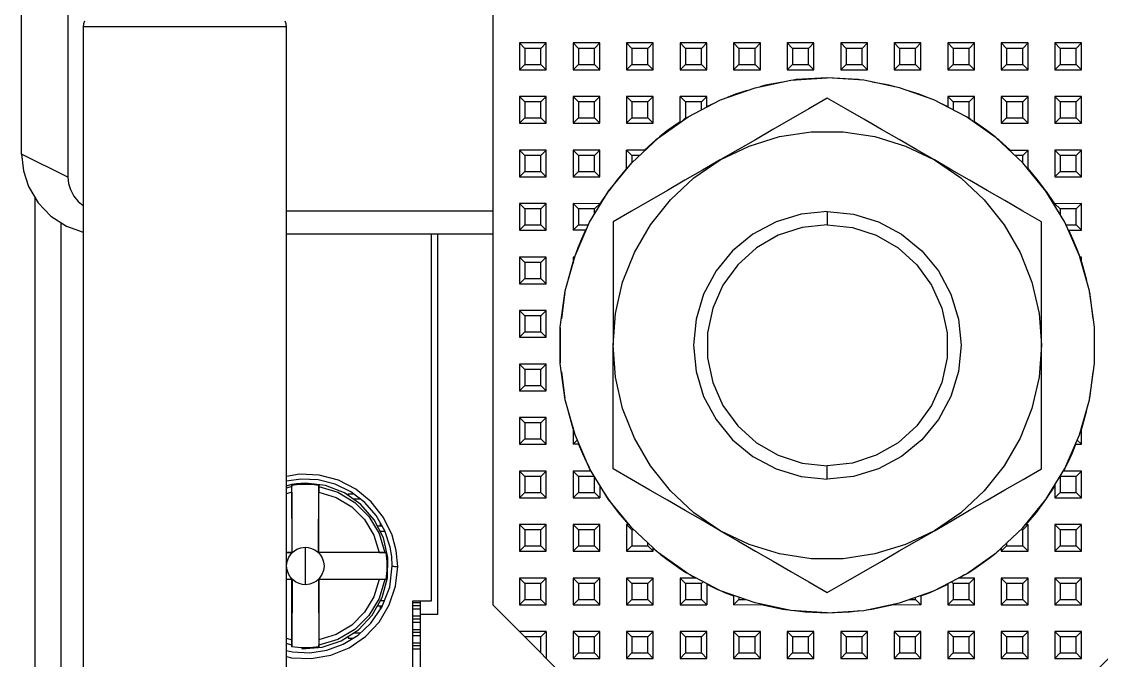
# Model space of a CAD drawing. Header units: millimetres. Extents: x 0 to 149, y 0 to 235.
# Drawn here: x 44.4 to 84.74, y 22.22 to 46.1 of the extents above; entities that cross this region are included whole.
import ezdxf

# ---------------------------------------------------------------- set-up
doc = ezdxf.new("R2010")
doc.units = ezdxf.units.MM

# ---------------------------------------------------------------- blocks, each defined once
blk = doc.blocks.new('CHINT_eff9f46a43ee547783ba41a7551f6a23_FACE_0')
at = {"color": 7, "linetype": 'CONTINUOUS', "true_color": 0x40d9ff}
for p, q in [((46.7, 45.9), (46.7, 21.573)), ((54.3, 21.573), (54.3, 45.9)), ((63.2, 45.1), (63, 45.3)), ((63, 45.3), (63, 44.3)), ((64, 45.3), (63, 45.3)), ((63.8, 45.1), (64, 45.3)), ((64, 44.3), (64, 45.3)), ((65.2, 45.1), (65, 45.3)), ((65, 45.3), (65, 44.3)), ((66, 45.3), (65, 45.3)), ((65.8, 45.1), (66, 45.3)), ((66, 44.3), (66, 45.3)), ((67.2, 45.1), (67, 45.3)), ((67, 45.3), (67, 44.3)), ((68, 45.3), (67, 45.3)), ((67.8, 45.1), (68, 45.3)), ((68, 44.3), (68, 45.3)), ((69.2, 45.1), (69, 45.3)), ((69, 45.3), (69, 44.3)), ((70, 45.3), (69, 45.3)), ((69.8, 45.1), (70, 45.3)), ((70, 44.3), (70, 45.3)), ((71.2, 45.1), (71, 45.3)), ((71, 45.3), (71, 44.3)), ((72, 45.3), (71, 45.3)), ((71.8, 45.1), (72, 45.3)), ((72, 44.3), (72, 45.3)), ((73.2, 45.1), (73, 45.3)), ((73, 45.3), (73, 44.3)), ((74, 45.3), (73, 45.3)), ((73.8, 45.1), (74, 45.3)), ((74, 44.3), (74, 45.3)), ((75.2, 45.1), (75, 45.3)), ((75, 45.3), (75, 44.3)), ((76, 45.3), (75, 45.3)), ((75.8, 45.1), (76, 45.3)), ((76, 44.3), (76, 45.3)), ((77.2, 45.1), (77, 45.3)), ((77, 45.3), (77, 44.3)), ((78, 45.3), (77, 45.3)), ((77.8, 45.1), (78, 45.3)), ((78, 44.3), (78, 45.3)), ((79.2, 45.1), (79, 45.3)), ((79, 45.3), (79, 44.3)), ((80, 45.3), (79, 45.3)), ((79.8, 45.1), (80, 45.3)), ((80, 44.3), (80, 45.3)), ((81.2, 45.1), (81, 45.3)), ((81, 45.3), (81, 44.3)), ((82, 45.3), (81, 45.3)), ((81.8, 45.1), (82, 45.3)), ((82, 44.3), (82, 45.3)), ((83.2, 45.1), (83, 45.3)), ((83, 45.3), (83, 44.3)), ((84, 45.3), (83, 45.3)), ((83.8, 45.1), (84, 45.3)), ((84, 44.3), (84, 45.3)), ((63.2, 45.1), (63.2, 44.5)), ((63.8, 45.1), (63.2, 45.1)), ((63.8, 44.5), (63.8, 45.1)), ((65.8, 45.1), (65.2, 45.1)), ((65.2, 45.1), (65.2, 44.5)), ((65.8, 44.5), (65.8, 45.1)), ((67.8, 45.1), (67.2, 45.1)), ((67.2, 45.1), (67.2, 44.5)), ((67.8, 44.5), (67.8, 45.1)), ((69.8, 45.1), (69.2, 45.1)), ((69.2, 45.1), (69.2, 44.5)), ((69.8, 44.5), (69.8, 45.1)), ((71.8, 45.1), (71.2, 45.1)), ((71.2, 45.1), (71.2, 44.5)), ((71.8, 44.5), (71.8, 45.1)), ((73.8, 45.1), (73.2, 45.1)), ((73.2, 45.1), (73.2, 44.5)), ((73.8, 44.5), (73.8, 45.1)), ((75.8, 45.1), (75.2, 45.1)), ((75.2, 45.1), (75.2, 44.5)), ((75.8, 44.5), (75.8, 45.1)), ((77.8, 45.1), (77.2, 45.1)), ((77.2, 45.1), (77.2, 44.5)), ((77.8, 44.5), (77.8, 45.1)), ((79.8, 45.1), (79.2, 45.1)), ((79.2, 45.1), (79.2, 44.5)), ((79.8, 44.5), (79.8, 45.1)), ((81.8, 45.1), (81.2, 45.1)), ((81.2, 45.1), (81.2, 44.5)), ((81.8, 44.5), (81.8, 45.1)), ((83.8, 45.1), (83.2, 45.1)), ((83.2, 45.1), (83.2, 44.5)), ((83.8, 44.5), (83.8, 45.1)), ((63.2, 44.5), (63, 44.3)), ((63.2, 44.5), (63.8, 44.5)), ((63.8, 44.5), (64, 44.3)), ((65.2, 44.5), (65, 44.3)), ((65.2, 44.5), (65.8, 44.5)), ((65.8, 44.5), (66, 44.3)), ((67.2, 44.5), (67, 44.3)), ((67.2, 44.5), (67.8, 44.5)), ((67.8, 44.5), (68, 44.3)), ((69.2, 44.5), (69, 44.3)), ((69.2, 44.5), (69.8, 44.5)), ((69.8, 44.5), (70, 44.3)), ((71.2, 44.5), (71, 44.3)), ((71.2, 44.5), (71.8, 44.5)), ((71.8, 44.5), (72, 44.3)), ((73.2, 44.5), (73, 44.3)), ((73.2, 44.5), (73.8, 44.5)), ((73.8, 44.5), (74, 44.3)), ((75.2, 44.5), (75, 44.3)), ((75.2, 44.5), (75.8, 44.5)), ((75.8, 44.5), (76, 44.3)), ((77.2, 44.5), (77, 44.3)), ((77.2, 44.5), (77.8, 44.5)), ((77.8, 44.5), (78, 44.3)), ((79.2, 44.5), (79, 44.3)), ((79.2, 44.5), (79.8, 44.5)), ((79.8, 44.5), (80, 44.3)), ((81.2, 44.5), (81, 44.3)), ((81.2, 44.5), (81.8, 44.5)), ((81.8, 44.5), (82, 44.3)), ((83.2, 44.5), (83, 44.3)), ((83.2, 44.5), (83.8, 44.5)), ((83.8, 44.5), (84, 44.3)), ((63, 44.3), (64, 44.3)), ((65, 44.3), (66, 44.3)), ((67, 44.3), (68, 44.3)), ((69, 44.3), (70, 44.3)), ((71, 44.3), (72, 44.3)), ((73, 44.3), (74, 44.3)), ((75, 44.3), (76, 44.3)), ((77, 44.3), (78, 44.3)), ((79, 44.3), (80, 44.3)), ((81, 44.3), (82, 44.3)), ((83, 44.3), (84, 44.3)), ((63.2, 43.1), (63, 43.3)), ((63, 43.3), (63, 42.3)), ((64, 43.3), (63, 43.3)), ((63.8, 43.1), (64, 43.3)), ((64, 42.3), (64, 43.3)), ((65.2, 43.1), (65, 43.3)), ((65, 43.3), (65, 42.3)), ((66, 43.3), (65, 43.3)), ((65.8, 43.1), (66, 43.3)), ((66, 42.3), (66, 43.3)), ((67.2, 43.1), (67, 43.3)), ((67, 43.3), (67, 42.3)), ((68, 43.3), (67, 43.3)), ((67.8, 43.1), (68, 43.3)), ((68, 42.3), (68, 43.3)), ((69.2, 43.1), (69, 43.3)), ((70, 43.3), (69, 43.3)), ((69.8, 43.1), (70, 43.3)), ((70, 42.93), (70, 43.3)), ((79.2, 43.1), (79, 43.3)), ((79, 43.3), (79, 42.93)), ((80, 43.3), (79, 43.3)), ((79.8, 43.1), (80, 43.3)), ((81.2, 43.1), (81, 43.3)), ((81, 43.3), (81, 42.3)), ((82, 43.3), (81, 43.3)), ((81.8, 43.1), (82, 43.3)), ((82, 42.3), (82, 43.3)), ((83.2, 43.1), (83, 43.3)), ((83, 43.3), (83, 42.3)), ((84, 43.3), (83, 43.3)), ((83.8, 43.1), (84, 43.3)), ((84, 42.3), (84, 43.3)), ((63.2, 43.1), (63.2, 42.5)), ((63.8, 43.1), (63.2, 43.1)), ((63.8, 42.5), (63.8, 43.1)), ((65.8, 43.1), (65.2, 43.1)), ((65.2, 43.1), (65.2, 42.5)), ((65.8, 42.5), (65.8, 43.1)), ((67.8, 43.1), (67.2, 43.1)), ((67.2, 43.1), (67.2, 42.5)), ((67.8, 42.5), (67.8, 43.1)), ((69.8, 43.1), (69.2, 43.1)), ((69.2, 43.1), (69.2, 42.5)), ((69.8, 42.801), (69.8, 43.1)), ((70, 42.93), (70.299, 43.06)), ((70, 42.905), (70, 42.93)), ((78.701, 43.06), (79, 42.93)), ((79, 42.93), (79, 42.905)), ((79.8, 43.1), (79.2, 43.1)), ((79.2, 43.1), (79.2, 42.801)), ((79.8, 42.5), (79.8, 43.1)), ((81.8, 43.1), (81.2, 43.1)), ((81.2, 43.1), (81.2, 42.5)), ((81.8, 42.5), (81.8, 43.1)), ((83.8, 43.1), (83.2, 43.1)), ((83.2, 43.1), (83.2, 42.5)), ((83.8, 42.5), (83.8, 43.1)), ((63.2, 42.5), (63, 42.3)), ((63.2, 42.5), (63.8, 42.5)), ((63.8, 42.5), (64, 42.3)), ((65.2, 42.5), (65, 42.3)), ((65.2, 42.5), (65.8, 42.5)), ((65.8, 42.5), (66, 42.3)), ((67.2, 42.5), (67, 42.3)), ((67.2, 42.5), (67.8, 42.5)), ((67.8, 42.5), (68, 42.3)), ((69.2, 42.5), (69.1, 42.4)), ((69.2, 42.5), (69.242, 42.5)), ((79.758, 42.5), (79.8, 42.5)), ((79.8, 42.5), (79.9, 42.4)), ((81.2, 42.5), (81, 42.3)), ((81.2, 42.5), (81.8, 42.5)), ((81.8, 42.5), (82, 42.3)), ((83.2, 42.5), (83, 42.3)), ((83.2, 42.5), (83.8, 42.5)), ((83.8, 42.5), (84, 42.3)), ((63, 42.3), (64, 42.3)), ((65, 42.3), (66, 42.3)), ((67, 42.3), (68, 42.3)), ((81, 42.3), (82, 42.3)), ((83, 42.3), (84, 42.3)), ((63.2, 41.1), (63, 41.3)), ((63, 41.3), (63, 40.3)), ((64, 41.3), (63, 41.3)), ((63.8, 41.1), (64, 41.3)), ((64, 40.3), (64, 41.3)), ((65.2, 41.1), (65, 41.3)), ((65, 41.3), (65, 40.3)), ((66, 41.3), (65, 41.3)), ((65.8, 41.1), (66, 41.3)), ((66, 40.3), (66, 41.3)), ((67.2, 41.1), (67, 41.3)), ((81.8, 41.1), (82, 41.3)), ((83.2, 41.1), (83, 41.3)), ((83, 41.3), (83, 40.3)), ((84, 41.3), (83, 41.3)), ((83.8, 41.1), (84, 41.3)), ((84, 40.3), (84, 41.3)), ((63.2, 41.1), (63.2, 40.5)), ((63.8, 41.1), (63.2, 41.1)), ((63.8, 40.5), (63.8, 41.1)), ((65.8, 41.1), (65.2, 41.1)), ((65.2, 41.1), (65.2, 40.5)), ((65.8, 40.5), (65.8, 41.1)), ((67.486, 41.1), (67.2, 41.1)), ((67.2, 41.1), (67.2, 40.833)), ((81.8, 41.1), (81.514, 41.1)), ((81.8, 40.833), (81.8, 41.1)), ((83.8, 41.1), (83.2, 41.1)), ((83.2, 41.1), (83.2, 40.5)), ((83.8, 40.5), (83.8, 41.1)), ((63.2, 40.5), (63, 40.3)), ((63.2, 40.5), (63.8, 40.5)), ((63.8, 40.5), (64, 40.3)), ((65.2, 40.5), (65, 40.3)), ((65.2, 40.5), (65.8, 40.5)), ((65.8, 40.5), (66, 40.3)), ((83.2, 40.5), (83, 40.3)), ((83.2, 40.5), (83.8, 40.5)), ((83.8, 40.5), (84, 40.3)), ((63, 40.3), (64, 40.3)), ((65, 40.3), (66, 40.3)), ((83, 40.3), (84, 40.3)), ((63.2, 39.1), (63, 39.3)), ((63, 39.3), (63, 38.3)), ((64, 39.3), (63, 39.3)), ((63.8, 39.1), (64, 39.3)), ((64, 38.3), (64, 39.3)), ((65.2, 39.1), (65, 39.3)), ((65, 39.3), (65, 38.3)), ((66.006, 39.29), (65, 39.3)), ((65.8, 39.1), (66.006, 39.29)), ((66.006, 39.233), (66.006, 39.29)), ((84, 39.3), (82.994, 39.29)), ((82.994, 39.29), (82.994, 39.233)), ((83.2, 39.1), (82.994, 39.29)), ((83.8, 39.1), (84, 39.3)), ((84, 38.3), (84, 39.3)), ((62, 39.016), (54.3, 39.016)), ((63.2, 39.1), (63.2, 38.5)), ((63.8, 39.1), (63.2, 39.1)), ((63.8, 38.5), (63.8, 39.1)), ((65.8, 39.1), (65.2, 39.1)), ((65.2, 39.1), (65.2, 38.5)), ((65.8, 38.895), (65.8, 39.1)), ((74.5, 39), (74.5, 38.5)), ((83.2, 39.1), (83.2, 38.895)), ((83.8, 39.1), (83.2, 39.1)), ((83.8, 38.5), (83.8, 39.1)), ((63.2, 38.5), (63, 38.3)), ((63.2, 38.5), (63.8, 38.5)), ((63.8, 38.5), (64, 38.3)), ((65.2, 38.5), (65, 38.3)), ((65.2, 38.5), (65.577, 38.5)), ((83.423, 38.5), (83.8, 38.5)), ((83.8, 38.5), (84, 38.3)), ((62, 38.15), (54.3, 38.15)), ((63, 38.3), (64, 38.3)), ((65.425, 38.15), (65.404, 38.15)), ((83.596, 38.15), (83.575, 38.15)), ((63.2, 37.1), (63, 37.3)), ((63, 37.3), (63, 36.3)), ((64, 37.3), (63, 37.3)), ((63.8, 37.1), (64, 37.3)), ((64, 36.3), (64, 37.3)), ((64.823, 36.441), (65, 37.122)), ((65.05, 37.25), (65, 37.3)), ((65, 37.3), (65, 37.122)), ((65.06, 37.3), (65, 37.3)), ((65, 37.122), (65, 37.073)), ((65.06, 37.3), (65.075, 37.339)), ((65.064, 37.3), (65.06, 37.3)), ((83.925, 37.339), (83.94, 37.3)), ((83.94, 37.3), (83.936, 37.3)), ((84, 37.3), (83.94, 37.3)), ((83.95, 37.25), (84, 37.3)), ((84, 37.122), (84, 37.3)), ((84, 37.073), (84, 37.122)), ((84, 37.122), (84.177, 36.441)), ((63.2, 37.1), (63.2, 36.5)), ((63.8, 37.1), (63.2, 37.1)), ((63.8, 36.5), (63.8, 37.1)), ((63.2, 36.5), (63, 36.3)), ((63.2, 36.5), (63.8, 36.5)), ((63.8, 36.5), (64, 36.3)), ((63, 36.3), (64, 36.3)), ((63.2, 35.1), (63, 35.3)), ((63, 35.3), (63, 34.3)), ((64, 35.3), (63, 35.3)), ((63.2, 35.1), (63.2, 34.5)), ((63.8, 35.1), (63.2, 35.1)), ((63.8, 35.1), (64, 35.3)), ((63.8, 34.5), (63.8, 35.1)), ((64, 34.3), (64, 35.3)), ((63.2, 34.5), (63, 34.3)), ((63, 34.3), (64, 34.3)), ((63.2, 34.5), (63.8, 34.5)), ((63.8, 34.5), (64, 34.3)), ((63.2, 33.1), (63, 33.3)), ((63, 33.3), (63, 32.3)), ((64, 33.3), (63, 33.3)), ((63.2, 33.1), (63.2, 32.5)), ((63.8, 33.1), (63.2, 33.1)), ((63.8, 33.1), (64, 33.3)), ((63.8, 32.5), (63.8, 33.1)), ((64, 32.3), (64, 33.3)), ((63.2, 32.5), (63, 32.3)), ((63, 32.3), (64, 32.3)), ((63.2, 32.5), (63.8, 32.5)), ((63.8, 32.5), (64, 32.3)), ((65, 30.878), (64.823, 31.559)), ((84.177, 31.559), (84, 30.878)), ((63.2, 31.1), (63, 31.3)), ((63, 31.3), (63, 30.3)), ((64, 31.3), (63, 31.3)), ((63.2, 31.1), (63.2, 30.5)), ((63.8, 31.1), (63.2, 31.1)), ((63.8, 31.1), (64, 31.3)), ((63.8, 30.5), (63.8, 31.1)), ((64, 30.3), (64, 31.3)), ((65, 30.927), (65, 30.878)), ((65, 30.878), (65, 30.3)), ((84, 30.878), (84, 30.927)), ((84, 30.3), (84, 30.878)), ((63.2, 30.5), (63, 30.3)), ((63, 30.3), (64, 30.3)), ((63.2, 30.5), (63.8, 30.5)), ((63.8, 30.5), (64, 30.3)), ((65.16, 30.46), (65, 30.3)), ((83.84, 30.46), (84, 30.3)), ((74.5, 29), (74.5, 29.5)), ((63.2, 29.1), (63, 29.3)), ((63, 29.3), (63, 28.3)), ((64, 29.3), (63, 29.3)), ((63.2, 29.1), (63.2, 28.5)), ((63.8, 29.1), (63.2, 29.1)), ((63.8, 29.1), (64, 29.3)), ((63.8, 28.5), (63.8, 29.1)), ((64, 28.3), (64, 29.3)), ((65.2, 29.1), (65, 29.3)), ((65, 29.3), (65, 28.3)), ((65.673, 29.3), (65, 29.3)), ((65.8, 29.1), (65.2, 29.1)), ((65.2, 29.1), (65.2, 28.5)), ((65.673, 29.3), (65.631, 29.383)), ((65.682, 29.3), (65.673, 29.3)), ((65.8, 29.1), (65.802, 29.102)), ((65.8, 28.5), (65.8, 29.1)), ((83.2, 29.1), (83.198, 29.102)), ((83.2, 29.1), (83.2, 28.5)), ((83.8, 29.1), (83.2, 29.1)), ((83.327, 29.3), (83.318, 29.3)), ((83.369, 29.383), (83.327, 29.3)), ((84, 29.3), (83.327, 29.3)), ((83.8, 29.1), (84, 29.3)), ((83.8, 28.5), (83.8, 29.1)), ((84, 28.3), (84, 29.3)), ((54.502, 26.253), (54.5, 28.772)), ((55, 28.853), (55, 28.813)), ((54.5, 28.516), (54.3, 28.454)), ((57.054, 28.253), (56.794, 28.253)), ((63.2, 28.5), (63, 28.3)), ((63, 28.3), (64, 28.3)), ((63.2, 28.5), (63.8, 28.5)), ((63.8, 28.5), (64, 28.3)), ((65.2, 28.5), (65, 28.3)), ((65, 28.3), (66, 28.3)), ((65.2, 28.5), (65.8, 28.5)), ((65.8, 28.5), (66, 28.3)), ((83.2, 28.5), (83, 28.3)), ((83, 28.3), (84, 28.3)), ((83.2, 28.5), (83.8, 28.5)), ((83.8, 28.5), (84, 28.3)), ((54.5, 27.262), (54.501, 27.263)), ((54.501, 27.104), (54.5, 27.103)), ((55.5, 27.103), (55.497, 27.104)), ((55.498, 27.267), (55.5, 27.266)), ((57.689, 27.253), (57.867, 27.253)), ((57.791, 27.053), (57.977, 27.053)), ((57.808, 27.253), (57.808, 27.357)), ((63.2, 27.1), (63, 27.3)), ((63, 27.3), (63, 26.3)), ((64, 27.3), (63, 27.3)), ((63.2, 27.1), (63.2, 26.5)), ((63.8, 27.1), (63.2, 27.1)), ((63.8, 27.1), (64, 27.3)), ((63.8, 26.5), (63.8, 27.1)), ((64, 26.3), (64, 27.3)), ((65.2, 27.1), (65, 27.3)), ((65, 27.3), (65, 26.3)), ((66, 27.3), (65, 27.3)), ((65.8, 27.1), (65.2, 27.1)), ((65.2, 27.1), (65.2, 26.5)), ((65.8, 27.1), (66, 27.3)), ((65.8, 26.5), (65.8, 27.1)), ((66, 26.3), (66, 27.3)), ((67.2, 27.1), (67, 27.3)), ((67, 27.3), (67, 26.3)), ((67.271, 27.1), (67.2, 27.1)), ((67.2, 27.1), (67.2, 26.5)), ((81.8, 27.1), (81.729, 27.1)), ((81.8, 27.1), (82, 27.3)), ((81.8, 26.5), (81.8, 27.1)), ((82, 26.3), (82, 27.3)), ((83.2, 27.1), (83, 27.3)), ((83, 27.3), (83, 26.3)), ((84, 27.3), (83, 27.3)), ((83.8, 27.1), (83.2, 27.1)), ((83.2, 27.1), (83.2, 26.5)), ((83.8, 27.1), (84, 27.3)), ((83.8, 26.5), (83.8, 27.1)), ((84, 26.3), (84, 27.3)), ((55.75, 26.252), (55.75, 26.253)), ((56.36, 26.252), (56.359, 26.253)), ((56.515, 26.253), (56.515, 26.252)), ((63.2, 26.5), (63, 26.3)), ((63, 26.3), (64, 26.3)), ((63.2, 26.5), (63.8, 26.5)), ((63.8, 26.5), (64, 26.3)), ((65.2, 26.5), (65, 26.3)), ((65, 26.3), (66, 26.3)), ((65.2, 26.5), (65.8, 26.5)), ((65.8, 26.5), (66, 26.3)), ((67.2, 26.5), (67, 26.3)), ((67, 26.3), (68, 26.3)), ((67.2, 26.5), (67.8, 26.5)), ((67.8, 26.5), (67.8, 26.606)), ((67.8, 26.5), (68, 26.3)), ((68, 26.401), (68, 26.42)), ((68.142, 26.287), (68, 26.401)), ((68, 26.3), (68, 26.401)), ((81, 26.401), (80.858, 26.287)), ((81.2, 26.5), (81, 26.3)), ((81, 26.42), (81, 26.401)), ((81, 26.401), (81, 26.3)), ((81, 26.3), (82, 26.3)), ((81.2, 26.606), (81.2, 26.5)), ((81.2, 26.5), (81.8, 26.5)), ((81.8, 26.5), (82, 26.3)), ((83.2, 26.5), (83, 26.3)), ((83, 26.3), (84, 26.3)), ((83.2, 26.5), (83.8, 26.5)), ((83.8, 26.5), (84, 26.3)), ((69.569, 25.3), (69.369, 25.422)), ((79.631, 25.422), (79.431, 25.3)), ((63.2, 25.1), (63, 25.3)), ((63, 25.3), (63, 24.3)), ((64, 25.3), (63, 25.3)), ((63.2, 25.1), (63.2, 24.5)), ((63.8, 25.1), (63.2, 25.1)), ((63.8, 25.1), (64, 25.3)), ((63.8, 24.5), (63.8, 25.1)), ((64, 24.3), (64, 25.3)), ((65.2, 25.1), (65, 25.3)), ((65, 25.3), (65, 24.3)), ((66, 25.3), (65, 25.3)), ((65.8, 25.1), (65.2, 25.1)), ((65.2, 25.1), (65.2, 24.5)), ((65.8, 25.1), (66, 25.3)), ((65.8, 24.5), (65.8, 25.1)), ((66, 24.3), (66, 25.3)), ((67.2, 25.1), (67, 25.3)), ((67, 25.3), (67, 24.3)), ((68, 25.3), (67, 25.3)), ((67.8, 25.1), (67.2, 25.1)), ((67.2, 25.1), (67.2, 24.5)), ((67.8, 25.1), (68, 25.3)), ((67.8, 24.5), (67.8, 25.1)), ((68, 24.3), (68, 25.3)), ((69.2, 25.1), (69, 25.3)), ((69, 25.3), (69, 24.3)), ((69.569, 25.3), (69, 25.3)), ((69.8, 25.1), (69.2, 25.1)), ((69.2, 25.1), (69.2, 24.5)), ((69.605, 25.3), (69.569, 25.3)), ((69.8, 25.1), (69.865, 25.165)), ((69.8, 24.5), (69.8, 25.1)), ((79.2, 25.1), (79.135, 25.165)), ((79.2, 25.1), (79.2, 24.5)), ((79.8, 25.1), (79.2, 25.1)), ((79.431, 25.3), (79.395, 25.3)), ((80, 25.3), (79.431, 25.3)), ((79.8, 25.1), (80, 25.3)), ((79.8, 24.5), (79.8, 25.1)), ((80, 24.3), (80, 25.3)), ((81.2, 25.1), (81, 25.3)), ((81, 25.3), (81, 24.3)), ((82, 25.3), (81, 25.3)), ((81.8, 25.1), (81.2, 25.1)), ((81.2, 25.1), (81.2, 24.5)), ((81.8, 25.1), (82, 25.3)), ((81.8, 24.5), (81.8, 25.1)), ((82, 24.3), (82, 25.3)), ((83.2, 25.1), (83, 25.3)), ((83, 25.3), (83, 24.3)), ((84, 25.3), (83, 25.3)), ((83.8, 25.1), (83.2, 25.1)), ((83.2, 25.1), (83.2, 24.5)), ((83.8, 25.1), (84, 25.3)), ((83.8, 24.5), (83.8, 25.1)), ((84, 24.3), (84, 25.3)), ((54.5, 24.403), (54.503, 24.402)), ((54.502, 24.239), (54.5, 24.24)), ((55.499, 24.403), (55.5, 24.403)), ((55.5, 24.244), (55.499, 24.244)), ((57.877, 24.253), (57.686, 24.253)), ((57.955, 24.453), (57.798, 24.453)), ((57.808, 24.135), (57.808, 24.253)), ((59, 24.384), (59.3, 24.384)), ((59.3, 24.269), (59, 24.269)), ((63.2, 24.5), (63, 24.3)), ((63, 24.3), (64, 24.3)), ((63.2, 24.5), (63.8, 24.5)), ((63.8, 24.5), (64, 24.3)), ((65.2, 24.5), (65, 24.3)), ((65, 24.3), (66, 24.3)), ((65.2, 24.5), (65.8, 24.5)), ((65.8, 24.5), (66, 24.3)), ((67.2, 24.5), (67, 24.3)), ((67, 24.3), (68, 24.3)), ((67.2, 24.5), (67.8, 24.5)), ((67.8, 24.5), (68, 24.3)), ((69.2, 24.5), (69, 24.3)), ((69, 24.3), (70, 24.3)), ((69.2, 24.5), (69.8, 24.5)), ((69.8, 24.5), (70, 24.3)), ((71.2, 24.5), (71, 24.3)), ((71, 24.3), (72.027, 24.311)), ((71.2, 24.585), (71.2, 24.5)), ((71.2, 24.5), (71.439, 24.5)), ((72.005, 24.329), (72.027, 24.311)), ((72.027, 24.311), (72.027, 24.324)), ((76.995, 24.329), (76.973, 24.311)), ((76.973, 24.324), (76.973, 24.311)), ((76.973, 24.311), (78, 24.3)), ((77.561, 24.5), (77.8, 24.5)), ((77.8, 24.5), (77.8, 24.585)), ((77.8, 24.5), (78, 24.3)), ((79.2, 24.5), (79, 24.3)), ((79, 24.3), (80, 24.3)), ((79.2, 24.5), (79.8, 24.5)), ((79.8, 24.5), (80, 24.3)), ((81.2, 24.5), (81, 24.3)), ((81, 24.3), (82, 24.3)), ((81.2, 24.5), (81.8, 24.5)), ((81.8, 24.5), (82, 24.3)), ((83.2, 24.5), (83, 24.3)), ((83, 24.3), (84, 24.3)), ((83.2, 24.5), (83.8, 24.5)), ((83.8, 24.5), (84, 24.3)), ((59, 24.153), (59.3, 24.153)), ((59, 23.884), (59.3, 23.884)), ((59.3, 23.769), (59, 23.769)), ((59, 23.653), (59.3, 23.653)), ((54.3, 23.052), (54.5, 22.99)), ((56.801, 23.253), (57.061, 23.253)), ((59, 23.384), (59.3, 23.384)), ((59.3, 23.269), (59, 23.269)), ((59, 23.153), (59.3, 23.153)), ((63.8, 23.1), (63.2, 23.1)), ((63.8, 22.5), (63.2, 23.1)), ((63.8, 23.1), (64, 23.3)), ((63.8, 22.5), (63.8, 23.1)), ((65.2, 23.1), (65, 23.3)), ((65, 23.3), (65, 22.3)), ((66, 23.3), (65, 23.3)), ((65.8, 23.1), (65.2, 23.1)), ((65.2, 23.1), (65.2, 22.5)), ((65.8, 23.1), (66, 23.3)), ((65.8, 22.5), (65.8, 23.1)), ((66, 22.3), (66, 23.3)), ((67.2, 23.1), (67, 23.3)), ((67, 23.3), (67, 22.3)), ((68, 23.3), (67, 23.3)), ((67.8, 23.1), (67.2, 23.1)), ((67.2, 23.1), (67.2, 22.5)), ((67.8, 23.1), (68, 23.3)), ((67.8, 22.5), (67.8, 23.1)), ((68, 22.3), (68, 23.3)), ((69.2, 23.1), (69, 23.3)), ((69, 23.3), (69, 22.3)), ((70, 23.3), (69, 23.3)), ((69.8, 23.1), (69.2, 23.1)), ((69.2, 23.1), (69.2, 22.5)), ((69.8, 23.1), (70, 23.3)), ((69.8, 22.5), (69.8, 23.1)), ((70, 22.3), (70, 23.3)), ((71.2, 23.1), (71, 23.3)), ((71, 23.3), (71, 22.3)), ((72, 23.3), (71, 23.3)), ((71.8, 23.1), (71.2, 23.1)), ((71.2, 23.1), (71.2, 22.5)), ((71.8, 23.1), (72, 23.3)), ((71.8, 22.5), (71.8, 23.1)), ((72, 22.3), (72, 23.3)), ((73.2, 23.1), (73, 23.3)), ((73, 23.3), (73, 22.3)), ((74, 23.3), (73, 23.3)), ((73.8, 23.1), (73.2, 23.1)), ((73.2, 23.1), (73.2, 22.5)), ((73.8, 23.1), (74, 23.3)), ((73.8, 22.5), (73.8, 23.1)), ((74, 22.3), (74, 23.3)), ((75.2, 23.1), (75, 23.3)), ((75, 23.3), (75, 22.3)), ((76, 23.3), (75, 23.3)), ((75.8, 23.1), (75.2, 23.1)), ((75.2, 23.1), (75.2, 22.5)), ((75.8, 23.1), (76, 23.3)), ((75.8, 22.5), (75.8, 23.1)), ((76, 22.3), (76, 23.3)), ((77.2, 23.1), (77, 23.3)), ((77, 23.3), (77, 22.3)), ((78, 23.3), (77, 23.3)), ((77.8, 23.1), (77.2, 23.1)), ((77.2, 23.1), (77.2, 22.5)), ((77.8, 23.1), (78, 23.3)), ((77.8, 22.5), (77.8, 23.1)), ((78, 22.3), (78, 23.3)), ((79.2, 23.1), (79, 23.3)), ((79, 23.3), (79, 22.3)), ((80, 23.3), (79, 23.3)), ((79.8, 23.1), (79.2, 23.1)), ((79.2, 23.1), (79.2, 22.5)), ((79.8, 23.1), (80, 23.3)), ((79.8, 22.5), (79.8, 23.1)), ((80, 22.3), (80, 23.3)), ((81.2, 23.1), (81, 23.3)), ((81, 23.3), (81, 22.3)), ((82, 23.3), (81, 23.3)), ((81.8, 23.1), (81.2, 23.1)), ((81.2, 23.1), (81.2, 22.5)), ((81.8, 23.1), (82, 23.3)), ((81.8, 22.5), (81.8, 23.1)), ((82, 22.3), (82, 23.3)), ((83.2, 23.1), (83, 23.3)), ((83, 23.3), (83, 22.3)), ((84, 23.3), (83, 23.3)), ((83.8, 23.1), (83.2, 23.1)), ((83.2, 23.1), (83.2, 22.5)), ((83.8, 23.1), (84, 23.3)), ((83.8, 22.5), (83.8, 23.1)), ((84, 22.3), (84, 23.3)), ((59, 22.884), (59.3, 22.884)), ((59.3, 22.769), (59, 22.769)), ((59, 22.653), (59.3, 22.653)), ((65.2, 22.5), (65, 22.3)), ((65, 22.3), (66, 22.3)), ((65.2, 22.5), (65.8, 22.5)), ((65.8, 22.5), (66, 22.3)), ((67.2, 22.5), (67, 22.3)), ((67, 22.3), (68, 22.3)), ((67.2, 22.5), (67.8, 22.5)), ((67.8, 22.5), (68, 22.3)), ((69.2, 22.5), (69, 22.3)), ((69, 22.3), (70, 22.3)), ((69.2, 22.5), (69.8, 22.5)), ((69.8, 22.5), (70, 22.3)), ((71.2, 22.5), (71, 22.3)), ((71, 22.3), (72, 22.3)), ((71.2, 22.5), (71.8, 22.5)), ((71.8, 22.5), (72, 22.3)), ((73.2, 22.5), (73, 22.3)), ((73, 22.3), (74, 22.3)), ((73.2, 22.5), (73.8, 22.5)), ((73.8, 22.5), (74, 22.3)), ((75.2, 22.5), (75, 22.3)), ((75, 22.3), (76, 22.3)), ((75.2, 22.5), (75.8, 22.5)), ((75.8, 22.5), (76, 22.3)), ((77.2, 22.5), (77, 22.3)), ((77, 22.3), (78, 22.3)), ((77.2, 22.5), (77.8, 22.5)), ((77.8, 22.5), (78, 22.3)), ((79.2, 22.5), (79, 22.3)), ((79, 22.3), (80, 22.3)), ((79.2, 22.5), (79.8, 22.5)), ((79.8, 22.5), (80, 22.3)), ((81.2, 22.5), (81, 22.3)), ((81, 22.3), (82, 22.3)), ((81.2, 22.5), (81.8, 22.5)), ((81.8, 22.5), (82, 22.3)), ((83.2, 22.5), (83, 22.3)), ((83, 22.3), (84, 22.3)), ((83.2, 22.5), (83.8, 22.5)), ((83.8, 22.5), (84, 22.3))]:
    blk.add_line(p, q, dxfattribs=at)
for points in [[(62, 52.65), (62, 24.3), (63, 23.3)], [(46.132, 47.65), (46.132, 40.284), (44.4, 41.15), (44.4, 47.65)], [(54.3, 45.9), (54.287, 46.011), (54.25, 46.117)], [(46.75, 46.117), (46.713, 46.011), (46.7, 45.9)], [(54.3, 45.9), (54.205, 45.9), (53.924, 45.9), (53.471, 45.9), (52.869, 45.9), (52.149, 45.9), (51.346, 45.9), (50.5, 45.9), (49.654, 45.9), (48.851, 45.9), (48.131, 45.9), (47.529, 45.9), (47.076, 45.9), (46.795, 45.9), (46.7, 45.9)], [(74.5, 24), (73.138, 24.093), (71.802, 24.371), (70.516, 24.828), (69.304, 25.456), (68.189, 26.243), (67.192, 27.174), (66.33, 28.233), (65.621, 29.399), (65.077, 30.651), (64.709, 31.965), (64.523, 33.318), (64.523, 34.682), (64.709, 36.035), (65.077, 37.349), (65.621, 38.601), (66.33, 39.767), (67.192, 40.826), (68.189, 41.757), (69.304, 42.544), (70.516, 43.172), (71.802, 43.629), (73.138, 43.907), (74.5, 44)], [(74.5, 44), (73.336, 43.932), (73.228, 43.913)], [(74.5, 24), (75.862, 24.093), (77.198, 24.371), (78.484, 24.828), (79.696, 25.456), (80.811, 26.243), (81.808, 27.174), (82.67, 28.233), (83.379, 29.399), (83.923, 30.651), (84.291, 31.965), (84.477, 33.318), (84.477, 34.682), (84.291, 36.035), (83.923, 37.349), (83.379, 38.601), (82.67, 39.767), (81.808, 40.826), (80.811, 41.757), (79.696, 42.544), (78.484, 43.172), (77.198, 43.629), (75.862, 43.907), (74.5, 44)], [(75.772, 43.913), (75.664, 43.932), (74.5, 44)], [(72.823, 43.841), (72.187, 43.729), (71.975, 43.665)], [(77.025, 43.665), (76.813, 43.729), (76.177, 43.841)], [(69, 42.329), (69, 42.352), (69, 43.3)], [(78.5, 40.928), (77.841, 41.309), (77.182, 41.689), (76.524, 42.069), (75.861, 42.452), (75.187, 42.841), (74.5, 43.238), (73.809, 42.839), (73.132, 42.448), (72.469, 42.065), (71.813, 41.686), (71.156, 41.307), (70.5, 40.928)], [(71.512, 43.526), (71.07, 43.393), (70.756, 43.257)], [(78.244, 43.257), (77.93, 43.393), (77.488, 43.526)], [(80, 42.329), (80, 42.352), (80, 43.3)], [(69, 42.352), (68.536, 42.027), (68.233, 41.788)], [(70.5, 40.928), (71.577, 41.447), (72.72, 41.799), (73.902, 41.978), (75.098, 41.978), (76.28, 41.799), (77.423, 41.447), (78.5, 40.928)], [(80.767, 41.788), (80.464, 42.027), (80, 42.352)], [(68.165, 41.734), (68.09, 41.676), (67.666, 41.3)], [(81.334, 41.3), (80.91, 41.676), (80.835, 41.734)], [(44.4, 41.15), (44.465, 40.527), (44.658, 39.933), (45.015, 39.33), (45.498, 38.83), (46.077, 38.458), (46.7, 38.235)], [(67, 40.59), (67, 40.614), (67, 41.3)], [(67.7, 41.3), (67.666, 41.3), (67, 41.3)], [(81.3, 41.3), (81.334, 41.3), (82, 41.3)], [(82, 40.59), (82, 40.614), (82, 41.3)], [(66.5, 34), (66.589, 35.192), (66.855, 36.358), (67.292, 37.471), (67.89, 38.507), (68.636, 39.441), (69.512, 40.255), (70.5, 40.928)], [(70.5, 40.928), (69.841, 40.548), (69.182, 40.167), (68.524, 39.788), (67.862, 39.405), (67.187, 39.015), (66.5, 38.619), (66.5, 37.821), (66.5, 37.039), (66.5, 36.274), (66.5, 35.516), (66.5, 34.758), (66.5, 34)], [(78.5, 40.928), (79.488, 40.255), (80.364, 39.441), (81.11, 38.507), (81.708, 37.471), (82.145, 36.358), (82.411, 35.192), (82.5, 34)], [(82.5, 34), (82.5, 34.761), (82.5, 35.522), (82.5, 36.281), (82.5, 37.047), (82.5, 37.826), (82.5, 38.619), (81.809, 39.018), (81.132, 39.409), (80.469, 39.791), (79.813, 40.17), (79.156, 40.549), (78.5, 40.928)], [(67, 40.614), (66.646, 40.19), (66.34, 39.778)], [(82.66, 39.778), (82.354, 40.19), (82, 40.614)], [(46.132, 40.284), (46.155, 40.043), (46.221, 39.818), (46.348, 39.577), (46.515, 39.375), (46.7, 39.229)], [(66.327, 39.761), (66.317, 39.747), (66.006, 39.29)], [(82.994, 39.29), (82.683, 39.747), (82.673, 39.761)], [(44.9, 39.524), (44.9, 21.65), (45.883, 21.464), (45.883, 38.583)], [(74.5, 39), (73.525, 38.904), (72.587, 38.619), (71.722, 38.157), (70.964, 37.536), (70.343, 36.778), (69.881, 35.913), (69.596, 34.975), (69.5, 34), (69.596, 33.025), (69.881, 32.087), (70.343, 31.222), (70.964, 30.464), (71.722, 29.843), (72.587, 29.381), (73.525, 29.096), (74.5, 29)], [(74.5, 39), (75.475, 38.904), (76.413, 38.619), (77.278, 38.157), (78.036, 37.536), (78.657, 36.778), (79.119, 35.913), (79.404, 34.975), (79.5, 34), (79.404, 33.025), (79.119, 32.087), (78.657, 31.222), (78.036, 30.464), (77.278, 29.843), (76.413, 29.381), (75.475, 29.096), (74.5, 29)], [(74.5, 38.5), (73.564, 38.402), (72.67, 38.111), (71.855, 37.641), (71.156, 37.011), (70.603, 36.25), (70.22, 35.391), (70.025, 34.47), (70.025, 33.53), (70.22, 32.609), (70.603, 31.75), (71.156, 30.989), (71.855, 30.359), (72.67, 29.889), (73.564, 29.598), (74.5, 29.5)], [(74.5, 38.5), (75.436, 38.402), (76.33, 38.111), (77.145, 37.641), (77.844, 37.011), (78.397, 36.25), (78.78, 35.391), (78.975, 34.47), (78.975, 33.53), (78.78, 32.609), (78.397, 31.75), (77.844, 30.989), (77.145, 30.359), (76.33, 29.889), (75.436, 29.598), (74.5, 29.5)], [(59.7, 38.15), (59.7, 24.432), (59, 24.432), (59, 20.26)], [(59.3, 23.95), (59.95, 23.95), (59.95, 38.15)], [(65.491, 38.3), (65.472, 38.3), (65, 38.3)], [(65.472, 38.3), (65.323, 37.972), (65.185, 37.638), (65.083, 37.362)], [(83.509, 38.3), (83.528, 38.3), (84, 38.3)], [(83.917, 37.362), (83.815, 37.638), (83.677, 37.972), (83.528, 38.3)], [(64.7, 35.966), (64.681, 35.894), (64.565, 34.985)], [(84.435, 34.985), (84.319, 35.894), (84.3, 35.966)], [(64.523, 34.659), (64.52, 34.635), (64.52, 33.365), (64.523, 33.341)], [(84.477, 33.341), (84.48, 33.365), (84.48, 34.635), (84.477, 34.659)], [(70.5, 27.072), (69.512, 27.745), (68.636, 28.559), (67.89, 29.493), (67.292, 30.529), (66.855, 31.642), (66.589, 32.808), (66.5, 34)], [(70.5, 27.072), (69.844, 27.451), (69.187, 27.83), (68.531, 28.209), (67.868, 28.591), (67.191, 28.982), (66.5, 29.381), (66.5, 30.174), (66.5, 30.953), (66.5, 31.719), (66.5, 32.478), (66.5, 33.239), (66.5, 34)], [(82.5, 34), (82.411, 32.808), (82.145, 31.642), (81.708, 30.529), (81.11, 29.493), (80.364, 28.559), (79.488, 27.745), (78.5, 27.072)], [(78.5, 27.072), (79.159, 27.452), (79.818, 27.833), (80.476, 28.212), (81.138, 28.595), (81.813, 28.985), (82.5, 29.381), (82.5, 30.179), (82.5, 30.961), (82.5, 31.726), (82.5, 32.484), (82.5, 33.242), (82.5, 34)], [(64.565, 33.015), (64.681, 32.106), (64.7, 32.034)], [(84.3, 32.034), (84.319, 32.106), (84.435, 33.015)], [(65.23, 30.3), (65.21, 30.3), (65, 30.3)], [(65.21, 30.3), (65.352, 29.961), (65.507, 29.628), (65.612, 29.421)], [(83.388, 29.421), (83.493, 29.628), (83.648, 29.961), (83.79, 30.3)], [(83.77, 30.3), (83.79, 30.3), (84, 30.3)], [(58.45, 25.735), (58.399, 26.331), (58.248, 26.898), (57.924, 27.566), (57.465, 28.15), (56.892, 28.62), (56.234, 28.957), (55.518, 29.146), (54.78, 29.178), (54.3, 29.095)], [(58.25, 25.753), (58.231, 26.104), (58.174, 26.45), (57.971, 27.071), (57.648, 27.638), (57.218, 28.129), (56.699, 28.523), (56.113, 28.807), (55.483, 28.967), (54.834, 28.999), (54.3, 28.917)], [(54.3, 28.754), (54.5, 28.813), (54.5, 28.772)], [(54.5, 28.772), (54.5, 28.719), (54.3, 28.659)], [(54.5, 28.813), (54.666, 28.835), (54.833, 28.849), (55, 28.853)], [(54.5, 28.772), (54.666, 28.795), (54.833, 28.809), (55, 28.813)], [(54.5, 28.516), (54.5, 28.555), (54.5, 28.593), (54.5, 28.634), (54.5, 28.668), (54.5, 28.695), (54.5, 28.712), (54.5, 28.719)], [(54.872, 22.656), (55.626, 22.717), (56.344, 22.959), (56.981, 23.368), (57.5, 23.92), (57.87, 24.58), (58.068, 25.311), (58.084, 26.068), (57.916, 26.806), (57.573, 27.482), (57.078, 28.054), (56.458, 28.489), (55.751, 28.761), (55, 28.853)], [(55, 28.813), (55.167, 28.809), (55.334, 28.795), (55.5, 28.772)], [(57.966, 26.253), (58.019, 26.253), (55.496, 26.251), (55.5, 28.772), (55.5, 28.719)], [(55.5, 28.719), (55.5, 28.714), (55.5, 28.702), (55.5, 28.678), (55.5, 28.646), (55.5, 28.607), (55.5, 28.563), (55.5, 28.516)], [(55.5, 28.719), (56.211, 28.506), (56.848, 28.126), (57.373, 27.601), (57.753, 26.964), (57.966, 26.253)], [(66, 28.776), (66, 28.732), (66, 28.3)], [(66, 28.732), (66.33, 28.234), (66.33, 28.233)], [(82.67, 28.233), (82.67, 28.234), (83, 28.732)], [(83, 28.776), (83, 28.732), (83, 28.3)], [(54.5, 28.516), (54.5, 26.253), (54.3, 26.253), (54.502, 26.253)], [(57.763, 26.253), (55.5, 26.253), (55.5, 28.516)], [(55.5, 28.516), (56.149, 28.315), (56.731, 27.964), (57.211, 27.484), (57.562, 26.902), (57.763, 26.253)], [(56.6, 28.389), (56.6, 28.453), (56.792, 28.453)], [(56.6, 28.453), (56.601, 28.418), (56.604, 28.387)], [(66.331, 28.233), (66.689, 27.756), (67.076, 27.3)], [(81.924, 27.3), (82.311, 27.756), (82.669, 28.233)], [(67.09, 27.3), (67.076, 27.3), (67, 27.3)], [(78.5, 27.072), (77.423, 26.553), (76.28, 26.201), (75.098, 26.022), (73.902, 26.022), (72.72, 26.201), (71.577, 26.553), (70.5, 27.072)], [(70.5, 27.072), (71.159, 26.691), (71.818, 26.311), (72.476, 25.931), (73.139, 25.548), (73.813, 25.159), (74.5, 24.762), (75.191, 25.161), (75.868, 25.552), (76.531, 25.935), (77.187, 26.314), (77.844, 26.693), (78.5, 27.072)], [(81.91, 27.3), (81.924, 27.3), (82, 27.3)], [(54.504, 25.255), (54.428, 25.35), (54.367, 25.454), (54.316, 25.604), (54.3, 25.762), (54.32, 25.919), (54.38, 26.078), (54.502, 26.253)], [(54.502, 26.253), (54.589, 26.319), (54.682, 26.377), (54.837, 26.434), (55, 26.453)], [(55, 26.453), (55.1, 26.446), (55.199, 26.424), (55.35, 26.359), (55.496, 26.251)], [(55, 25.053), (55, 25.753), (55, 26.453)], [(55.496, 26.251), (55.572, 26.156), (55.633, 26.052), (55.684, 25.902), (55.7, 25.745), (55.68, 25.588), (55.62, 25.428), (55.498, 25.253)], [(57.763, 26.253), (57.802, 26.253), (57.839, 26.253), (57.88, 26.253), (57.915, 26.253), (57.942, 26.253), (57.959, 26.253), (57.966, 26.253)], [(57.966, 25.253), (58.019, 25.253), (58.055, 25.586), (58.055, 25.921), (58.019, 26.253)], [(68.254, 26.197), (68.499, 26.001), (69.023, 25.633), (69.242, 25.5)], [(79.758, 25.5), (79.977, 25.633), (80.501, 26.001), (80.746, 26.197)], [(54.3, 22.595), (54.517, 22.539), (55.166, 22.507), (55.809, 22.605), (56.419, 22.83), (56.974, 23.171), (57.449, 23.617), (57.862, 24.213), (58.151, 24.959), (58.25, 25.753)], [(54.3, 22.373), (54.482, 22.325), (55.22, 22.292), (55.949, 22.418), (56.634, 22.697), (57.245, 23.116), (57.753, 23.656), (58.134, 24.294), (58.37, 24.993), (58.45, 25.735)], [(58.25, 25.753), (58.255, 25.749), (58.27, 25.745), (58.294, 25.742), (58.325, 25.739), (58.363, 25.737), (58.406, 25.736), (58.45, 25.735)], [(54.3, 25.255), (54.504, 25.255), (54.5, 22.734), (54.5, 22.787), (54.3, 22.854)], [(54.5, 22.99), (54.5, 25.253), (54.3, 25.253)], [(55, 25.053), (54.9, 25.06), (54.801, 25.082), (54.65, 25.147), (54.504, 25.255)], [(55.498, 25.253), (55.411, 25.187), (55.318, 25.13), (55.163, 25.073), (55, 25.053)], [(57.966, 25.253), (55.498, 25.253), (55.5, 22.734), (55.5, 22.787)], [(57.763, 25.253), (55.5, 25.253), (55.5, 22.99)], [(57.763, 25.253), (57.562, 24.604), (57.211, 24.023), (56.731, 23.542), (56.149, 23.191), (55.5, 22.99)], [(57.966, 25.253), (57.753, 24.542), (57.373, 23.905), (56.848, 23.38), (56.211, 23), (55.5, 22.787)], [(57.966, 25.253), (57.961, 25.253), (57.948, 25.253), (57.925, 25.253), (57.893, 25.253), (57.854, 25.253), (57.81, 25.253), (57.763, 25.253)], [(70, 25.095), (70, 25.07), (70, 24.3)], [(70, 25.07), (70.328, 24.912), (70.494, 24.839)], [(78.506, 24.839), (78.672, 24.912), (79, 25.07)], [(79, 25.095), (79, 25.07), (79, 24.3)], [(70.538, 24.82), (70.661, 24.766), (71, 24.633)], [(71, 24.656), (71, 24.633), (71, 24.3)], [(78, 24.633), (78.339, 24.766), (78.462, 24.82)], [(78, 24.656), (78, 24.633), (78, 24.3)], [(59.3, 19.947), (59.3, 23.95), (59.3, 24.432)], [(72.027, 24.311), (72.842, 24.138), (73.04, 24.114)], [(75.96, 24.114), (76.158, 24.138), (76.973, 24.311)], [(73.279, 24.084), (73.668, 24.035), (74.5, 24)], [(74.5, 24), (75.332, 24.035), (75.721, 24.084)], [(56.604, 23.127), (56.601, 23.091), (56.6, 23.053)], [(56.6, 23.124), (56.6, 23.053), (56.782, 23.053)], [(64, 23.3), (63, 23.3), (63.2, 23.1)], [(64, 23.3), (64, 22.3), (63.8, 22.5)], [(54.5, 22.787), (54.5, 22.793), (54.5, 22.805), (54.5, 22.828), (54.5, 22.86), (54.5, 22.9), (54.5, 22.944), (54.5, 22.99)], [(55.5, 22.734), (55.167, 22.698), (54.833, 22.698), (54.5, 22.734)], [(55.5, 22.99), (55.5, 22.951), (55.5, 22.914), (55.5, 22.873), (55.5, 22.838), (55.5, 22.812), (55.5, 22.794), (55.5, 22.787)], [(64, 22.3), (65, 21.3), (84, 21.3), (85, 22.3)]]:
    blk.add_lwpolyline(points, dxfattribs=at)
blk = doc.blocks.new('CHINT_eff9f46a43ee547783ba41a7551f6a23')
at = {"true_color": 0x40d9ff}
blk.add_blockref('CHINT_eff9f46a43ee547783ba41a7551f6a23_FACE_0', (0, 0), dxfattribs=at)

msp = doc.modelspace()

# ---------------------------------------------------------------- block references
at = {"true_color": 0x40d9ff}
msp.add_blockref('CHINT_eff9f46a43ee547783ba41a7551f6a23', (0, 0), dxfattribs=at)

doc.saveas('drawing.dxf')
